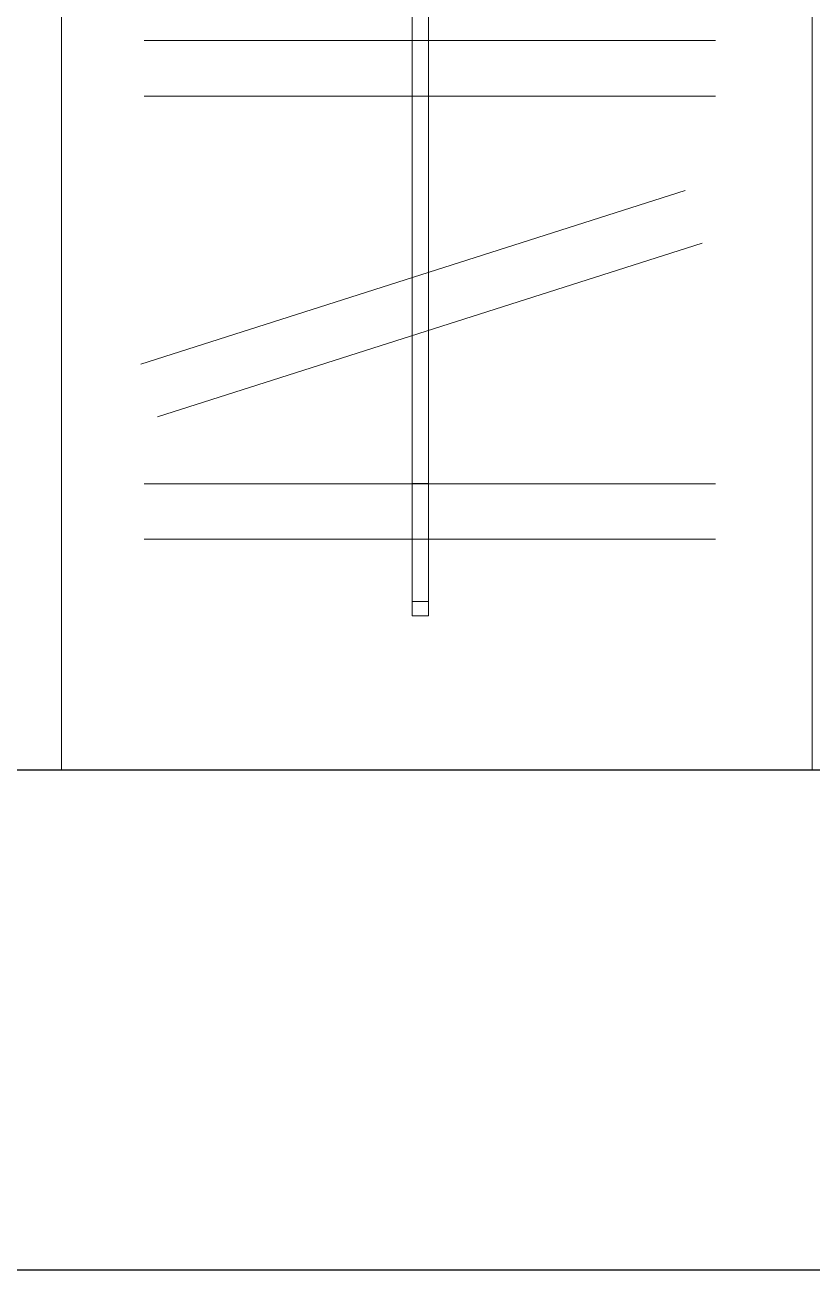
# Model space of a CAD drawing. Header units: millimetres. Extents: x 21366 to 66050, y 8191 to 52826.
# Drawn here: x 34246 to 34875, y 23476 to 24472 of the extents above; entities that cross this region are included whole.
import ezdxf

# ---------------------------------------------------------------- set-up
doc = ezdxf.new("R2010")
doc.units = ezdxf.units.MM
doc.layers.add('АР - мебель', color=7, linetype='Continuous', lineweight=9, true_color=0x787878)
doc.layers.add('АР - Наружная стена', color=144, linetype='Continuous', lineweight=30)

# ---------------------------------------------------------------- blocks, each defined once
blk = doc.blocks.new('Ш03 600х1200')
for p, q in [((0, 600), (-1200, 600)), ((0, 0), (0, 600)), ((-583.01, 66), (-583.01, 522.88)), ((-538.72, 66), (-538.72, 522.88)), ((-228.64, 66), (-228.64, 522.88)), ((-184.35, 66), (-184.35, 522.88)), ((-282.22, 76.75), (-421.08, 512.02)), ((-324.42, 63.29), (-463.28, 498.56)), ((-123.01, 293.33), (-1094.39, 293.33)), ((-134.53, 293.33), (-228.9, 293.33)), ((-228.9, 293.33), (-228.9, 280.38)), ((-134.53, 280.38), (-134.53, 293.33)), ((-123.01, 280.38), (-123.01, 293.33)), ((-1094.39, 280.38), (-123.01, 280.38)), ((-228.9, 280.38), (-134.53, 280.38)), ((0, 0), (-1200, 0))]:
    blk.add_line(p, q)
blk = doc.blocks.new('Квартира 1С 3500 тип 1')
at = {"layer": 'АР - Наружная стена'}
blk.add_lwpolyline([(0, -8550), (3900, -8550), (3900, -8150), (0, -8150)], close=True, dxfattribs=at)
at = {"layer": 'АР - мебель', "xscale": -1, "rotation": 90}
blk.add_blockref('Ш03 600х1200', (800, -8150, 0), dxfattribs=at)
blk = doc.blocks.new('H_Section_3')
at = {"xscale": -1, "rotation": 56.96711930257284}
blk.add_blockref('Квартира 1С 3500 тип 1', (-6893.36, -21938.47, 0), dxfattribs=at)

msp = doc.modelspace()

# ---------------------------------------------------------------- block references
at = {"rotation": 303.0328806974269}
msp.add_blockref('H_Section_3', (57225.46, 38206.11, 0), dxfattribs=at)

doc.saveas('drawing.dxf')
